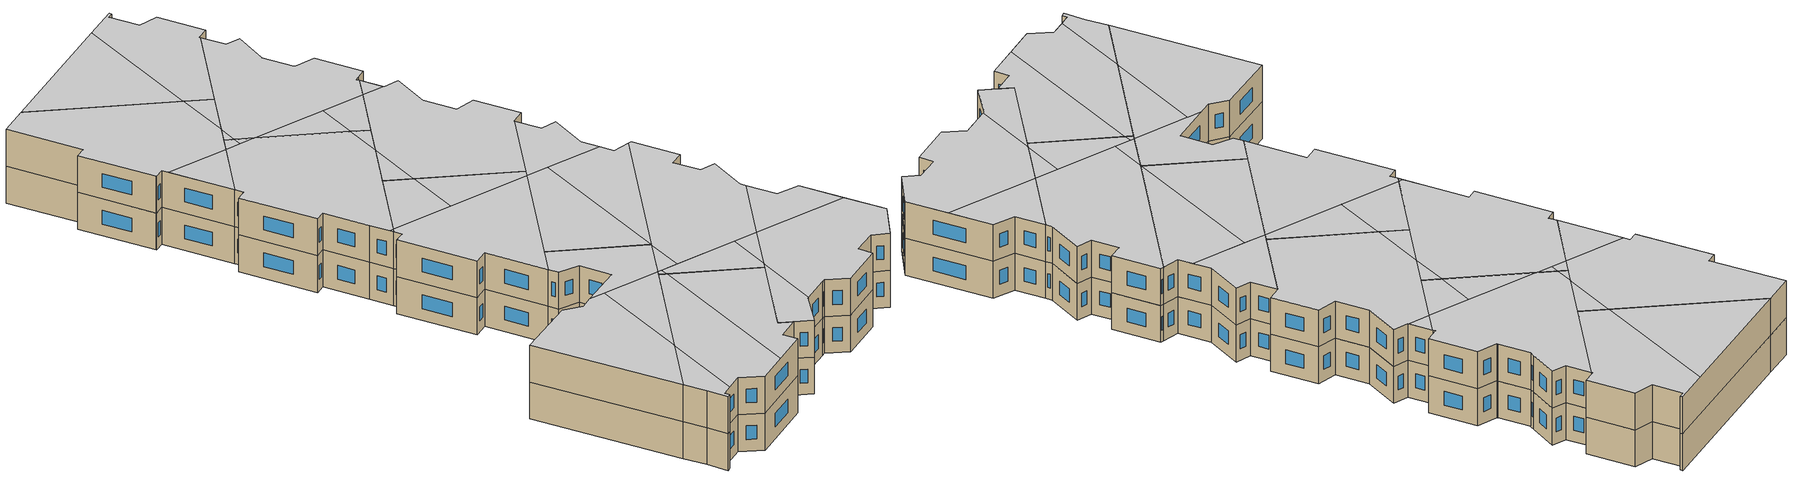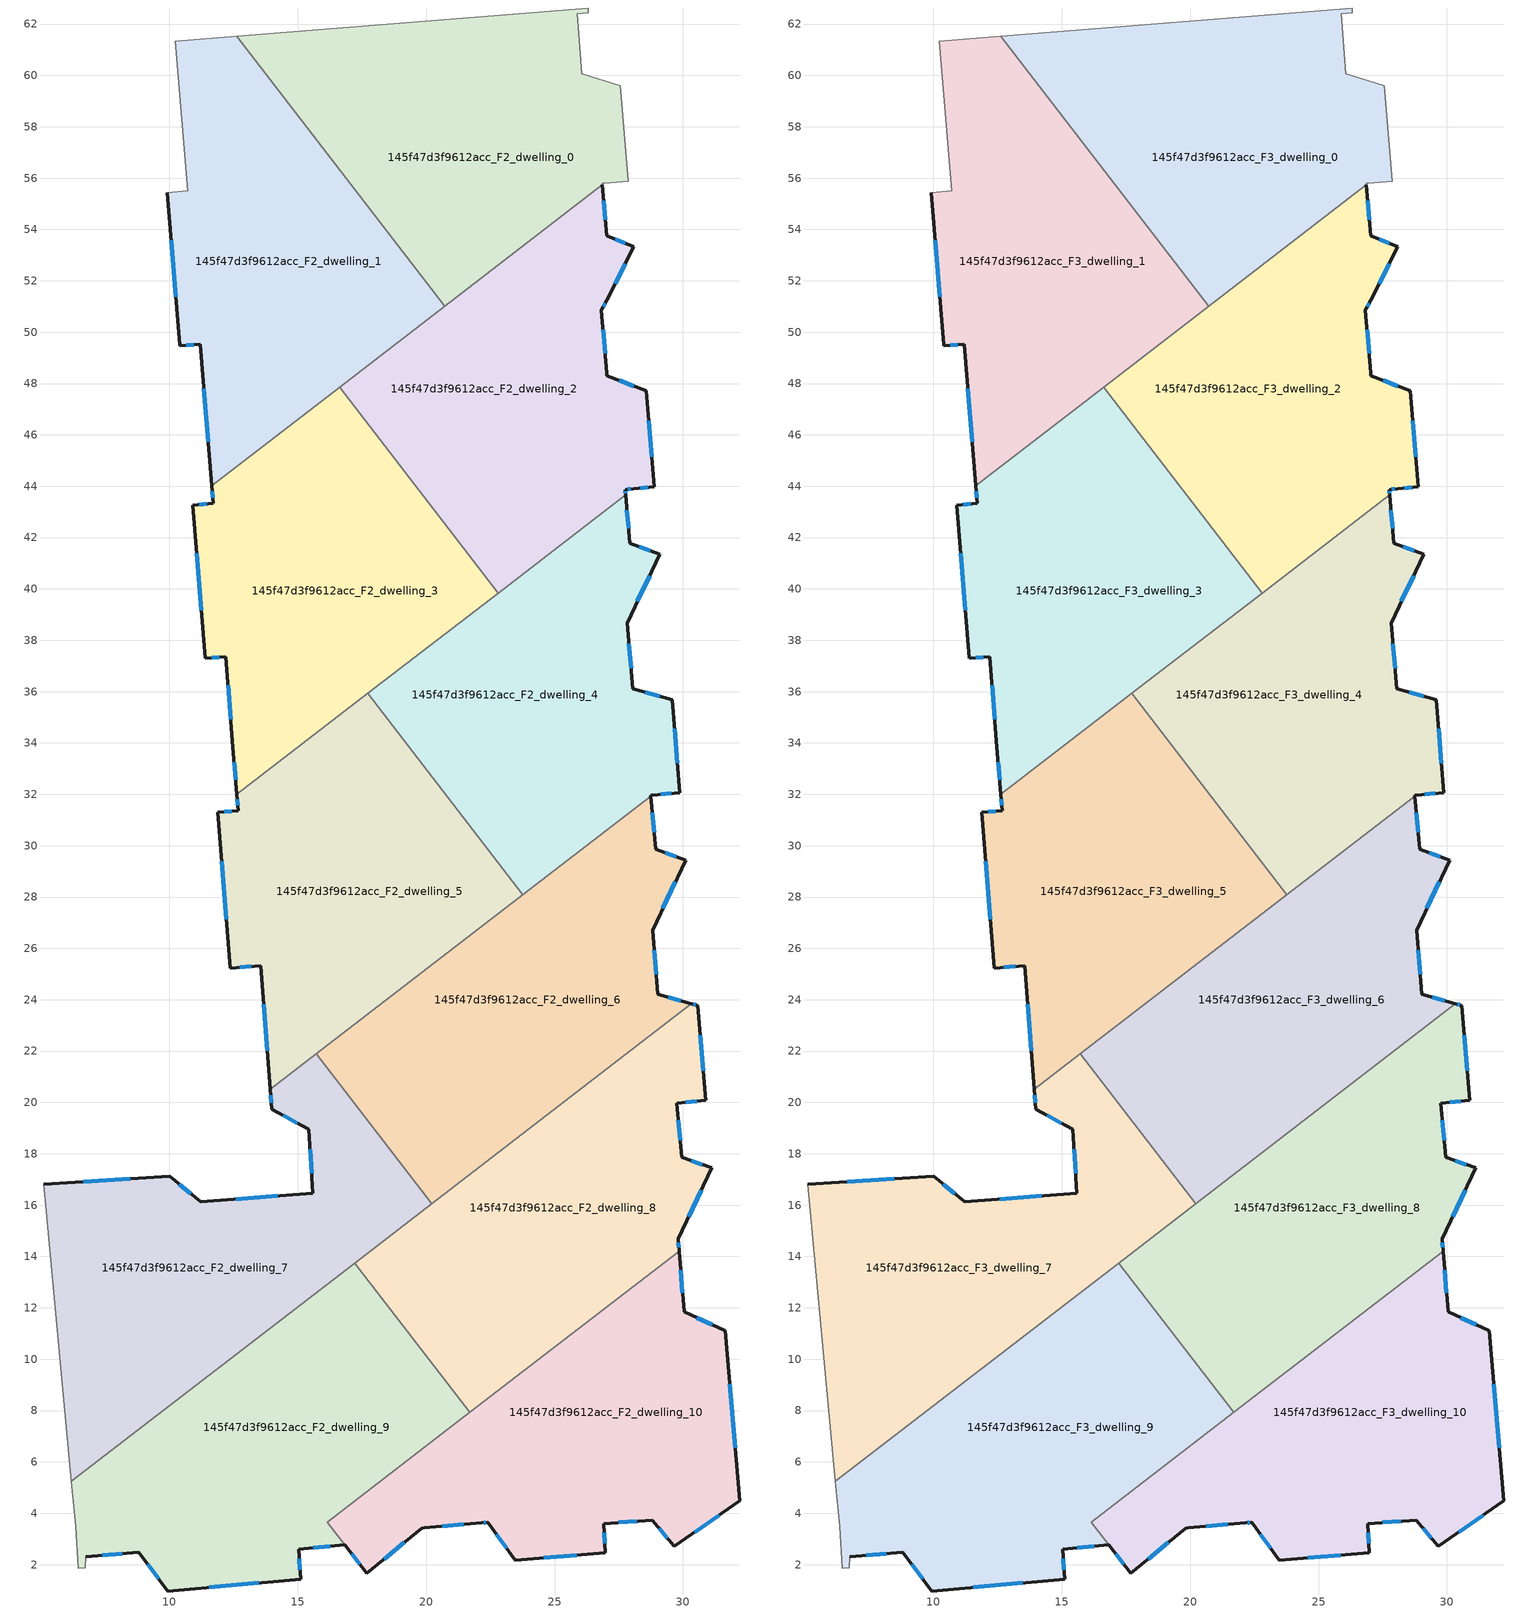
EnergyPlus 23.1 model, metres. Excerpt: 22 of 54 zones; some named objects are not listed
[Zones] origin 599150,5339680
145f47d3f9612acc_F2_dwelling_0
 floor to 145f47d3f9612acc_F1_dwelling_0 (EU_floor_Construction): 26.32,62.43 25.88,62.4 26.07,60.07 27.56,59.59 27.87,55.88 26.94,55.8 26.85,55.79 26.86,55.73 20.73,51.01 12.63,61.52 26.3,62.62 z6
 wall adiabatic (EU_wall_Construction): 26.86,55.73 26.85,55.79 26.94,55.8 27.87,55.88 27.56,59.59 26.07,60.07 25.88,62.4 26.32,62.43 26.3,62.62 12.63,61.52 z6:9
 wall to 145f47d3f9612acc_F2_dwelling_1 (EU_wall_Construction): 12.63,61.52 20.73,51.01 z6:9
 wall to 145f47d3f9612acc_F2_dwelling_2 (EU_wall_Construction): 20.73,51.01 26.86,55.73 z6:9
145f47d3f9612acc_F2_dwelling_1
 floor to 145f47d3f9612acc_F1_dwelling_1 (EU_floor_Construction): 12.63,61.52 20.73,51.01 11.64,44.01 11.19,49.53 10.4,49.47 10.4,49.51 9.91,55.44 10.71,55.5 10.23,61.32 z6
 wall outside (EU_wall_Construction): 9.91,55.44 10.4,49.51 10.4,49.47 11.19,49.53 11.64,44.01 z6:9
 wall adiabatic (EU_wall_Construction): 12.63,61.52 10.23,61.32 10.71,55.5 9.91,55.44 z6:9
 wall to 145f47d3f9612acc_F2_dwelling_3 (EU_wall_Construction): 11.64,44.01 16.63,47.85 z6:9
 wall to 145f47d3f9612acc_F2_dwelling_2 (EU_wall_Construction): 16.63,47.85 20.73,51.01 z6:9
 window (EU_Window_Construction): 11.33,47.8 11.5,45.74 / 10.65,49.49 10.94,49.51 / 10.06,53.58 10.25,51.37 z6.94:8.06
145f47d3f9612acc_F2_dwelling_10
 floor to 145f47d3f9612acc_F1_dwelling_10 (EU_floor_Construction): 29.85,14.21 30.04,11.85 31.65,11.11 32.2,4.48 29.66,2.71 28.8,3.74 26.91,3.6 26.96,2.47 23.48,2.16 22.39,3.64 22.17,3.62 19.92,3.43 19.82,3.42 17.69,1.65 16.15,3.65 z6
 wall outside (EU_wall_Construction): 16.82,2.77 17.69,1.65 19.82,3.42 19.92,3.43 22.17,3.62 22.39,3.64 23.48,2.16 26.96,2.47 26.91,3.6 28.8,3.74 29.66,2.71 32.2,4.48 31.65,11.11 30.04,11.85 29.85,14.21 z6:9
 wall to 145f47d3f9612acc_F2_dwelling_8 (EU_wall_Construction): 29.85,14.21 21.69,7.93 z6:9
 wall to 145f47d3f9612acc_F2_dwelling_9 (EU_wall_Construction): 16.15,3.65 16.82,2.77 / 21.69,7.93 16.15,3.66 z6:9
 window (EU_Window_Construction): 29.98,12.59 29.91,13.47 / 31.14,11.34 30.55,11.62 / 32.03,6.56 31.82,9.03 / 30.46,3.26 31.41,3.93 / 29.07,3.41 29.39,3.03 / 27.5,3.64 28.21,3.69 / 26.95,2.82 26.93,3.24 / 24.57,2.26 25.87,2.37 / 22.73,3.18 23.14,2.63 / 22.24,3.63 22.32,3.64 / 20.63,3.49 21.46,3.56 / 18.36,2.21 19.16,2.87 / 17.1,2.42 17.42,2 z6.94:8.06
145f47d3f9612acc_F2_dwelling_2
 floor to 145f47d3f9612acc_F1_dwelling_2 (EU_floor_Construction): 26.86,55.73 27.03,53.76 28.09,53.32 27.02,51.24 26.84,50.89 26.83,50.86 27.03,48.43 27.04,48.31 28.56,47.71 28.88,43.98 28.08,43.9 27.74,43.87 27.76,43.66 22.8,39.84 16.63,47.85 z6
 wall outside (EU_wall_Construction): 27.76,43.66 27.74,43.87 28.08,43.9 28.88,43.98 28.56,47.71 27.04,48.31 27.03,48.43 26.83,50.86 26.84,50.89 27.02,51.24 28.09,53.32 27.03,53.76 26.86,55.73 z6:9
 wall to 145f47d3f9612acc_F2_dwelling_3 (EU_wall_Construction): 16.63,47.85 22.8,39.84 z6:9
 wall to 145f47d3f9612acc_F2_dwelling_4 (EU_wall_Construction): 22.8,39.84 27.76,43.66 z6:9
 window (EU_Window_Construction): 27.76,53.46 27.36,53.62 / 27.36,51.89 27.76,52.67 / 26.9,51 26.97,51.13 / 26.96,49.19 26.89,50.09 / 28.08,47.9 27.52,48.12 / 28.78,45.15 28.66,46.54 / 28.33,43.93 28.63,43.95 / 27.85,43.88 27.97,43.89 / 27.76,43.73 27.75,43.81 / 26.97,54.38 26.91,55.11 z6.94:8.06
145f47d3f9612acc_F2_dwelling_3
 floor to 145f47d3f9612acc_F1_dwelling_3 (EU_floor_Construction): 16.63,47.85 22.8,39.84 12.63,32 12.47,33.83 12.19,37.36 11.4,37.3 10.91,43.27 11.7,43.33 11.64,44.01 z6
 wall outside (EU_wall_Construction): 11.64,44.01 11.7,43.33 10.91,43.27 11.4,37.3 12.19,37.36 12.47,33.83 12.63,32 z6:9
 wall to 145f47d3f9612acc_F2_dwelling_5 (EU_wall_Construction): 12.63,32 17.73,35.93 z6:9
 wall to 145f47d3f9612acc_F2_dwelling_4 (EU_wall_Construction): 17.73,35.93 22.8,39.84 z6:9
 window (EU_Window_Construction): 11.45,43.31 11.16,43.29 / 11.66,43.8 11.68,43.54 / 12.52,33.25 12.58,32.57 / 12.28,36.25 12.39,34.93 / 11.65,37.32 11.94,37.34 / 11.06,41.4 11.24,39.17 z6.94:8.06
145f47d3f9612acc_F2_dwelling_4
 floor to 145f47d3f9612acc_F1_dwelling_4 (EU_floor_Construction): 27.76,43.66 27.94,41.77 29.1,41.35 27.83,38.67 28.04,36.11 29.58,35.68 29.88,32.07 28.8,31.97 28.75,31.96 28.75,31.93 23.77,28.1 17.73,35.93 z6
 wall outside (EU_wall_Construction): 28.75,31.93 28.75,31.96 28.8,31.97 29.88,32.07 29.58,35.68 28.04,36.11 27.83,38.67 29.1,41.35 27.94,41.77 27.76,43.66 z6:9
 wall to 145f47d3f9612acc_F2_dwelling_5 (EU_wall_Construction): 17.73,35.93 23.77,28.1 z6:9
 wall to 145f47d3f9612acc_F2_dwelling_6 (EU_wall_Construction): 23.77,28.1 28.75,31.93 z6:9
 window (EU_Window_Construction): 28.73,41.48 28.3,41.64 / 28.23,39.51 28.7,40.51 / 27.98,36.91 27.9,37.87 / 29.1,35.81 28.52,35.97 / 29.78,33.2 29.67,34.55 / 29.14,32 29.54,32.04 / 27.88,42.36 27.82,43.07 z6.94:8.06
145f47d3f9612acc_F2_dwelling_5
 floor to 145f47d3f9612acc_F1_dwelling_5 (EU_floor_Construction): 17.73,35.93 23.77,28.1 13.93,20.51 13.56,25.33 12.38,25.24 11.88,31.3 12.68,31.37 12.63,32 z6
 wall outside (EU_wall_Construction): 12.63,32 12.68,31.37 11.88,31.3 12.38,25.24 13.56,25.33 13.93,20.51 z6:9
 wall to 145f47d3f9612acc_F2_dwelling_7 (EU_wall_Construction): 13.93,20.51 15.71,21.89 z6:9
 wall to 145f47d3f9612acc_F2_dwelling_6 (EU_wall_Construction): 15.71,21.89 23.77,28.1 z6:9
 window (EU_Window_Construction): 12.64,31.8 12.66,31.57 / 13.68,23.82 13.82,22.02 / 12.75,25.26 13.19,25.3 / 12.03,29.4 12.22,27.14 / 12.43,31.35 12.13,31.33 z6.94:8.06
145f47d3f9612acc_F2_dwelling_6
 floor to 145f47d3f9612acc_F1_dwelling_6 (EU_floor_Construction): 28.75,31.93 28.94,29.87 30.1,29.44 28.82,26.71 29.02,24.21 30.33,23.84 20.21,16.05 15.71,21.89 z6
 wall outside (EU_wall_Construction): 30.33,23.84 29.02,24.21 28.82,26.71 30.1,29.44 28.94,29.87 28.75,31.93 z6:9
 wall to 145f47d3f9612acc_F2_dwelling_7 (EU_wall_Construction): 15.71,21.89 20.21,16.05 z6:9
 wall to 145f47d3f9612acc_F2_dwelling_8 (EU_wall_Construction): 20.21,16.05 30.33,23.84 z6:9
 window (EU_Window_Construction): 29.74,29.57 29.3,29.73 / 29.22,27.57 29.7,28.59 / 28.96,24.99 28.88,25.93 / 29.92,23.96 29.43,24.09 / 28.88,30.51 28.81,31.28 z6.94:8.06
145f47d3f9612acc_F2_dwelling_7
 floor to 145f47d3f9612acc_F1_dwelling_7 (EU_floor_Construction): 15.71,21.89 20.21,16.05 6.18,5.24 5.11,16.81 10.02,17.12 11.21,16.13 15.59,16.46 15.42,18.95 13.99,19.74 13.93,20.51 z6
 wall outside (EU_wall_Construction): 13.93,20.51 13.99,19.74 15.42,18.95 15.59,16.46 11.21,16.13 10.02,17.12 5.11,16.81 z6:9
 wall adiabatic (EU_wall_Construction): 5.11,16.81 6.18,5.24 z6:9
 wall to 145f47d3f9612acc_F2_dwelling_9 (EU_wall_Construction): 6.18,5.24 17.21,13.74 z6:9
 wall to 145f47d3f9612acc_F2_dwelling_8 (EU_wall_Construction): 17.21,13.74 20.21,16.05 z6:9
 window (EU_Window_Construction): 15.48,18.17 15.54,17.24 / 14.44,19.49 14.97,19.2 / 13.95,20.27 13.97,19.98 / 8.48,17.03 6.65,16.91 / 10.84,16.44 10.39,16.81 / 14.22,16.36 12.58,16.23 z6.94:8.06
145f47d3f9612acc_F2_dwelling_8
 floor to 145f47d3f9612acc_F1_dwelling_8 (EU_floor_Construction): 30.58,23.77 30.89,20.08 29.76,19.97 29.95,17.87 31.11,17.45 29.81,14.69 29.85,14.21 21.69,7.93 17.21,13.74 30.33,23.84 z6
 wall outside (EU_wall_Construction): 29.85,14.21 29.81,14.69 31.11,17.45 29.95,17.87 29.76,19.97 30.89,20.08 30.58,23.77 30.33,23.84 z6:9
 wall to 145f47d3f9612acc_F2_dwelling_9 (EU_wall_Construction): 17.21,13.74 21.69,7.93 z6:9
 window (EU_Window_Construction): 30.5,23.8 30.41,23.82 / 30.79,21.23 30.68,22.61 / 30.11,20 30.54,20.04 / 29.89,18.53 29.82,19.31 / 30.75,17.58 30.31,17.74 / 30.22,15.56 30.7,16.58 / 29.84,14.36 29.82,14.54 z6.94:8.06
145f47d3f9612acc_F2_dwelling_9
 floor to 145f47d3f9612acc_F1_dwelling_9 (EU_floor_Construction): 17.21,13.74 21.69,7.93 16.15,3.65 16.82,2.77 15.04,2.59 15.1,1.43 9.93,0.97 8.81,2.49 6.73,2.31 6.73,1.88 6.44,1.85 6.34,3.5 6.18,5.24 z6
 wall outside (EU_wall_Construction): 6.73,2.31 8.81,2.49 9.93,0.97 15.1,1.43 15.04,2.59 16.82,2.77 z6:9
 wall adiabatic (EU_wall_Construction): 6.18,5.24 6.34,3.5 6.44,1.85 6.73,1.88 6.73,2.31 z6:9
 window (EU_Window_Construction): 9.16,2.01 9.58,1.45 / 7.39,2.37 8.16,2.43 / 15.6,2.65 16.26,2.72 / 15.08,1.79 15.06,2.23 / 11.55,1.11 13.48,1.28 z6.94:8.06
145f47d3f9612acc_F3_dwelling_0
 floor to 145f47d3f9612acc_F2_dwelling_0 (EU_floor_Construction): 26.32,62.43 25.88,62.4 26.07,60.07 27.56,59.59 27.87,55.88 26.94,55.8 26.85,55.79 26.86,55.73 20.73,51.01 12.63,61.52 26.3,62.62 z9
 wall adiabatic (EU_wall_Construction): 26.86,55.73 26.85,55.79 26.94,55.8 27.87,55.88 27.56,59.59 26.07,60.07 25.88,62.4 26.32,62.43 26.3,62.62 12.63,61.52 z9:12
 wall to 145f47d3f9612acc_F3_dwelling_1 (EU_wall_Construction): 12.63,61.52 20.73,51.01 z9:12
 wall to 145f47d3f9612acc_F3_dwelling_2 (EU_wall_Construction): 20.73,51.01 26.86,55.73 z9:12
 ceiling to 145f47d3f9612acc_F4_dwelling_9 (EU_floor_Construction): 26.86,55.73 26.85,55.79 26.94,55.8 27.87,55.88 27.56,59.59 26.07,60.07 25.88,62.4 26.32,62.43 26.3,62.62 23.6,62.41 19.42,52.7 20.73,51.01 z12
 ceiling to 145f47d3f9612acc_F4_dwelling_8 (EU_floor_Construction): 19.42,52.7 23.6,62.41 12.63,61.52 z12
145f47d3f9612acc_F3_dwelling_1
 floor to 145f47d3f9612acc_F2_dwelling_1 (EU_floor_Construction): 12.63,61.52 20.73,51.01 11.64,44.01 11.19,49.53 10.4,49.47 10.4,49.51 9.91,55.44 10.71,55.5 10.23,61.32 z9
 wall outside (EU_wall_Construction): 9.91,55.44 10.4,49.51 10.4,49.47 11.19,49.53 11.64,44.01 z9:12
 wall adiabatic (EU_wall_Construction): 12.63,61.52 10.23,61.32 10.71,55.5 9.91,55.44 z9:12
 wall to 145f47d3f9612acc_F3_dwelling_3 (EU_wall_Construction): 11.64,44.01 16.63,47.85 z9:12
 wall to 145f47d3f9612acc_F3_dwelling_2 (EU_wall_Construction): 16.63,47.85 20.73,51.01 z9:12
 window (EU_Window_Construction): 11.33,47.8 11.5,45.74 / 10.65,49.49 10.94,49.51 / 10.06,53.58 10.25,51.37 z9.94:11.06
 ceiling to 145f47d3f9612acc_F4_dwelling_6 (EU_floor_Construction): 15.67,47.12 11.23,49.03 11.64,44.01 z12
 ceiling to 145f47d3f9612acc_F4_dwelling_8 (EU_floor_Construction): 17.69,48.67 19.42,52.7 12.63,61.52 10.23,61.32 10.71,55.5 9.91,55.44 10.4,49.47 11.19,49.53 11.23,49.03 15.67,47.12 z12
 ceiling to 145f47d3f9612acc_F4_dwelling_9 (EU_floor_Construction): 20.73,51.01 19.42,52.7 17.69,48.67 z12
145f47d3f9612acc_F3_dwelling_10
 floor to 145f47d3f9612acc_F2_dwelling_10 (EU_floor_Construction): 29.85,14.21 30.04,11.85 31.65,11.11 32.2,4.48 29.66,2.71 28.8,3.74 26.91,3.6 26.96,2.47 23.48,2.16 22.39,3.64 22.17,3.62 19.92,3.43 19.82,3.42 17.69,1.65 16.15,3.65 z9
 wall outside (EU_wall_Construction): 16.82,2.77 17.69,1.65 19.82,3.42 19.92,3.43 22.17,3.62 22.39,3.64 23.48,2.16 26.96,2.47 26.91,3.6 28.8,3.74 29.66,2.71 32.2,4.48 31.65,11.11 30.04,11.85 29.85,14.21 z9:12
 wall to 145f47d3f9612acc_F3_dwelling_8 (EU_wall_Construction): 29.85,14.21 21.69,7.93 z9:12
 wall to 145f47d3f9612acc_F3_dwelling_9 (EU_wall_Construction): 16.15,3.65 16.82,2.77 / 21.69,7.93 16.15,3.66 z9:12
 window (EU_Window_Construction): 29.98,12.59 29.91,13.47 / 31.14,11.34 30.55,11.62 / 32.03,6.56 31.82,9.03 / 30.46,3.26 31.41,3.93 / 29.07,3.41 29.39,3.03 / 27.5,3.64 28.21,3.69 / 26.95,2.82 26.93,3.24 / 24.57,2.26 25.87,2.37 / 22.73,3.18 23.14,2.63 / 22.24,3.63 22.32,3.64 / 20.63,3.49 21.46,3.56 / 18.36,2.21 19.16,2.87 / 17.1,2.42 17.42,2 z9.94:11.06
 ceiling to 145f47d3f9612acc_F4_dwelling_3 (EU_floor_Construction): 32.2,4.48 31.93,7.72 25.19,10.62 22.06,8.21 20.01,3.44 22.17,3.62 22.39,3.64 23.48,2.16 26.96,2.47 26.91,3.6 28.8,3.74 29.66,2.71 z12
 ceiling to 145f47d3f9612acc_F4_dwelling_5 (EU_floor_Construction): 31.93,7.72 31.65,11.11 30.04,11.85 29.85,14.21 25.19,10.62 z12
 ceiling to 145f47d3f9612acc_F4_dwelling_2 (EU_floor_Construction): 20.01,3.44 22.06,8.21 16.15,3.66 17.69,1.65 19.82,3.42 19.92,3.43 z12
145f47d3f9612acc_F3_dwelling_2
 floor to 145f47d3f9612acc_F2_dwelling_2 (EU_floor_Construction): 26.86,55.73 27.03,53.76 28.09,53.32 27.02,51.24 26.84,50.89 26.83,50.86 27.03,48.43 27.04,48.31 28.56,47.71 28.88,43.98 28.08,43.9 27.74,43.87 27.76,43.66 22.8,39.84 16.63,47.85 z9
 wall outside (EU_wall_Construction): 27.76,43.66 27.74,43.87 28.08,43.9 28.88,43.98 28.56,47.71 27.04,48.31 27.03,48.43 26.83,50.86 26.84,50.89 27.02,51.24 28.09,53.32 27.03,53.76 26.86,55.73 z9:12
 wall to 145f47d3f9612acc_F3_dwelling_3 (EU_wall_Construction): 16.63,47.85 22.8,39.84 z9:12
 wall to 145f47d3f9612acc_F3_dwelling_4 (EU_wall_Construction): 22.8,39.84 27.76,43.66 z9:12
 window (EU_Window_Construction): 27.76,53.46 27.36,53.62 / 27.36,51.89 27.76,52.67 / 26.9,51 26.97,51.13 / 26.96,49.19 26.89,50.09 / 28.08,47.9 27.52,48.12 / 28.78,45.15 28.66,46.54 / 28.33,43.93 28.63,43.95 / 27.85,43.88 27.97,43.89 / 27.76,43.73 27.75,43.81 / 26.97,54.38 26.91,55.11 z9.94:11.06
 ceiling to 145f47d3f9612acc_F4_dwelling_9 (EU_floor_Construction): 28.88,43.98 28.56,47.71 27.04,48.31 27.03,48.43 26.83,50.86 26.84,50.89 27.02,51.24 28.09,53.32 27.03,53.76 26.86,55.73 17.69,48.67 17.08,47.26 17.95,46.14 26.31,42.54 27.76,43.66 27.74,43.87 z12
 ceiling to 145f47d3f9612acc_F4_dwelling_6 (EU_floor_Construction): 21.95,40.94 23.22,43.87 17.95,46.14 z12
 ceiling to 145f47d3f9612acc_F4_dwelling_7 (EU_floor_Construction): 26.31,42.54 23.22,43.87 21.95,40.94 22.8,39.84 z12
 ceiling to 145f47d3f9612acc_F4_dwelling_8 (EU_floor_Construction): 17.08,47.26 17.69,48.67 16.63,47.85 z12
145f47d3f9612acc_F3_dwelling_3
 floor to 145f47d3f9612acc_F2_dwelling_3 (EU_floor_Construction): 16.63,47.85 22.8,39.84 12.63,32 12.47,33.83 12.19,37.36 11.4,37.3 10.91,43.27 11.7,43.33 11.64,44.01 z9
 wall outside (EU_wall_Construction): 11.64,44.01 11.7,43.33 10.91,43.27 11.4,37.3 12.19,37.36 12.47,33.83 12.63,32 z9:12
 wall to 145f47d3f9612acc_F3_dwelling_5 (EU_wall_Construction): 12.63,32 17.73,35.93 z9:12
 wall to 145f47d3f9612acc_F3_dwelling_4 (EU_wall_Construction): 17.73,35.93 22.8,39.84 z9:12
 window (EU_Window_Construction): 11.45,43.31 11.16,43.29 / 11.66,43.8 11.68,43.54 / 12.52,33.25 12.58,32.57 / 12.28,36.25 12.39,34.93 / 11.65,37.32 11.94,37.34 / 11.06,41.4 11.24,39.17 z9.94:11.06
 ceiling to 145f47d3f9612acc_F4_dwelling_7 (EU_floor_Construction): 22.8,39.84 21.95,40.94 20.82,38.31 z12
 ceiling to 145f47d3f9612acc_F4_dwelling_6 (EU_floor_Construction): 20.82,38.31 21.95,40.94 17.95,46.14 15.67,47.12 11.64,44.01 11.7,43.33 10.91,43.27 11.4,37.3 12.19,37.36 12.47,33.83 12.6,32.33 12.89,32.2 z12
 ceiling to 145f47d3f9612acc_F4_dwelling_9 (EU_floor_Construction): 17.95,46.14 17.08,47.26 16.81,46.63 z12
 ceiling to 145f47d3f9612acc_F4_dwelling_4 (EU_floor_Construction): 12.89,32.2 12.6,32.33 12.63,32 z12
 ceiling to 145f47d3f9612acc_F4_dwelling_8 (EU_floor_Construction): 16.81,46.63 17.08,47.26 16.63,47.85 15.67,47.12 z12
145f47d3f9612acc_F3_dwelling_4
 floor to 145f47d3f9612acc_F2_dwelling_4 (EU_floor_Construction): 27.76,43.66 27.94,41.77 29.1,41.35 27.83,38.67 28.04,36.11 29.58,35.68 29.88,32.07 28.8,31.97 28.75,31.96 28.75,31.93 23.77,28.1 17.73,35.93 z9
 wall outside (EU_wall_Construction): 28.75,31.93 28.75,31.96 28.8,31.97 29.88,32.07 29.58,35.68 28.04,36.11 27.83,38.67 29.1,41.35 27.94,41.77 27.76,43.66 z9:12
 wall to 145f47d3f9612acc_F3_dwelling_5 (EU_wall_Construction): 17.73,35.93 23.77,28.1 z9:12
 wall to 145f47d3f9612acc_F3_dwelling_6 (EU_wall_Construction): 23.77,28.1 28.75,31.93 z9:12
 window (EU_Window_Construction): 28.73,41.48 28.3,41.64 / 28.23,39.51 28.7,40.51 / 27.98,36.91 27.9,37.87 / 29.1,35.81 28.52,35.97 / 29.78,33.2 29.67,34.55 / 29.14,32 29.54,32.04 / 27.88,42.36 27.82,43.07 z9.94:11.06
 ceiling to 145f47d3f9612acc_F4_dwelling_7 (EU_floor_Construction): 29.88,32.07 29.58,35.68 28.04,36.11 27.83,38.67 29.1,41.35 28.96,41.4 27.94,41.77 27.93,41.84 26.31,42.54 20.82,38.31 19.06,34.21 23.77,28.1 28.75,31.93 28.75,31.96 28.8,31.97 z12
 ceiling to 145f47d3f9612acc_F4_dwelling_9 (EU_floor_Construction): 27.93,41.84 27.76,43.66 26.31,42.54 z12
 ceiling to 145f47d3f9612acc_F4_dwelling_6 (EU_floor_Construction): 19.06,34.21 20.82,38.31 17.73,35.93 z12
145f47d3f9612acc_F3_dwelling_5
 floor to 145f47d3f9612acc_F2_dwelling_5 (EU_floor_Construction): 17.73,35.93 23.77,28.1 13.93,20.51 13.56,25.33 12.38,25.24 11.88,31.3 12.68,31.37 12.63,32 z9
 wall outside (EU_wall_Construction): 12.63,32 12.68,31.37 11.88,31.3 12.38,25.24 13.56,25.33 13.93,20.51 z9:12
 wall to 145f47d3f9612acc_F3_dwelling_7 (EU_wall_Construction): 13.93,20.51 15.71,21.89 z9:12
 wall to 145f47d3f9612acc_F3_dwelling_6 (EU_wall_Construction): 15.71,21.89 23.77,28.1 z9:12
 window (EU_Window_Construction): 12.64,31.8 12.66,31.57 / 13.68,23.82 13.82,22.02 / 12.75,25.26 13.19,25.3 / 12.03,29.4 12.22,27.14 / 12.43,31.35 12.13,31.33 z9.94:11.06
 ceiling to 145f47d3f9612acc_F4_dwelling_4 (EU_floor_Construction): 23.29,27.73 12.89,32.2 12.63,32 12.68,31.37 11.88,31.3 12.38,25.24 13.56,25.33 13.93,20.51 z12
 ceiling to 145f47d3f9612acc_F4_dwelling_6 (EU_floor_Construction): 17.37,30.28 19.06,34.21 17.73,35.93 12.89,32.2 z12
 ceiling to 145f47d3f9612acc_F4_dwelling_7 (EU_floor_Construction): 23.77,28.1 19.06,34.21 17.37,30.28 23.29,27.73 z12
145f47d3f9612acc_F3_dwelling_6
 floor to 145f47d3f9612acc_F2_dwelling_6 (EU_floor_Construction): 28.75,31.93 28.94,29.87 30.1,29.44 28.82,26.71 29.02,24.21 30.33,23.84 20.21,16.05 15.71,21.89 z9
 wall outside (EU_wall_Construction): 30.33,23.84 29.02,24.21 28.82,26.71 30.1,29.44 28.94,29.87 28.75,31.93 z9:12
 wall to 145f47d3f9612acc_F3_dwelling_7 (EU_wall_Construction): 15.71,21.89 20.21,16.05 z9:12
 wall to 145f47d3f9612acc_F3_dwelling_8 (EU_wall_Construction): 20.21,16.05 30.33,23.84 z9:12
 window (EU_Window_Construction): 29.74,29.57 29.3,29.73 / 29.22,27.57 29.7,28.59 / 28.96,24.99 28.88,25.93 / 29.92,23.96 29.43,24.09 / 28.88,30.51 28.81,31.28 z9.94:11.06
 ceiling to 145f47d3f9612acc_F4_dwelling_5 (EU_floor_Construction): 30.33,23.84 29.02,24.21 28.93,25.3 24.92,27.03 20.2,16.06 20.21,16.05 z12
 ceiling to 145f47d3f9612acc_F4_dwelling_4 (EU_floor_Construction): 20.2,16.06 24.92,27.03 23.29,27.73 15.71,21.89 z12
 ceiling to 145f47d3f9612acc_F4_dwelling_7 (EU_floor_Construction): 28.93,25.3 28.82,26.71 30.1,29.44 28.94,29.87 28.75,31.93 23.29,27.73 z12
145f47d3f9612acc_F3_dwelling_7
 floor to 145f47d3f9612acc_F2_dwelling_7 (EU_floor_Construction): 15.71,21.89 20.21,16.05 6.18,5.24 5.11,16.81 10.02,17.12 11.21,16.13 15.59,16.46 15.42,18.95 13.99,19.74 13.93,20.51 z9
 wall outside (EU_wall_Construction): 13.93,20.51 13.99,19.74 15.42,18.95 15.59,16.46 11.21,16.13 10.02,17.12 5.11,16.81 z9:12
 wall adiabatic (EU_wall_Construction): 5.11,16.81 6.18,5.24 z9:12
 wall to 145f47d3f9612acc_F3_dwelling_9 (EU_wall_Construction): 6.18,5.24 17.21,13.74 z9:12
 wall to 145f47d3f9612acc_F3_dwelling_8 (EU_wall_Construction): 17.21,13.74 20.21,16.05 z9:12
 window (EU_Window_Construction): 15.48,18.17 15.54,17.24 / 14.44,19.49 14.97,19.2 / 13.95,20.27 13.97,19.98 / 8.48,17.03 6.65,16.91 / 10.84,16.44 10.39,16.81 / 14.22,16.36 12.58,16.23 z9.94:11.06
 ceiling to 145f47d3f9612acc_F4_dwelling_0 (EU_floor_Construction): 10.13,8.28 13.33,15.72 12.21,16.2 11.21,16.13 10.02,17.12 5.11,16.81 6.18,5.24 z12
 ceiling to 145f47d3f9612acc_F4_dwelling_4 (EU_floor_Construction): 20.19,16.03 20.2,16.06 15.71,21.89 13.93,20.51 13.99,19.74 15.42,18.95 15.59,16.46 12.21,16.2 17.47,13.94 z12
 ceiling to 145f47d3f9612acc_F4_dwelling_1 (EU_floor_Construction): 17.47,13.94 13.33,15.72 10.13,8.28 z12
145f47d3f9612acc_F3_dwelling_8
 floor to 145f47d3f9612acc_F2_dwelling_8 (EU_floor_Construction): 30.58,23.77 30.89,20.08 29.76,19.97 29.95,17.87 31.11,17.45 29.81,14.69 29.85,14.21 21.69,7.93 17.21,13.74 30.33,23.84 z9
 wall outside (EU_wall_Construction): 29.85,14.21 29.81,14.69 31.11,17.45 29.95,17.87 29.76,19.97 30.89,20.08 30.58,23.77 30.33,23.84 z9:12
 wall to 145f47d3f9612acc_F3_dwelling_9 (EU_wall_Construction): 17.21,13.74 21.69,7.93 z9:12
 window (EU_Window_Construction): 30.5,23.8 30.41,23.82 / 30.79,21.23 30.68,22.61 / 30.11,20 30.54,20.04 / 29.89,18.53 29.82,19.31 / 30.75,17.58 30.31,17.74 / 30.22,15.56 30.7,16.58 / 29.84,14.36 29.82,14.54 z9.94:11.06
 ceiling to 145f47d3f9612acc_F4_dwelling_2 (EU_floor_Construction): 22.06,8.21 23.42,11.38 17.81,13.79 17.58,13.26 21.69,7.93 z12
 ceiling to 145f47d3f9612acc_F4_dwelling_1 (EU_floor_Construction): 17.58,13.26 17.81,13.79 17.47,13.94 17.21,13.74 z12
 ceiling to 145f47d3f9612acc_F4_dwelling_3 (EU_floor_Construction): 25.19,10.62 23.42,11.38 22.06,8.21 z12
 ceiling to 145f47d3f9612acc_F4_dwelling_5 (EU_floor_Construction): 29.85,14.21 29.81,14.69 31.11,17.45 29.95,17.87 29.76,19.97 30.89,20.08 30.58,23.77 30.33,23.84 20.19,16.03 19,13.28 25.19,10.62 z12
 ceiling to 145f47d3f9612acc_F4_dwelling_4 (EU_floor_Construction): 19,13.28 20.19,16.03 17.47,13.94 z12
145f47d3f9612acc_F3_dwelling_9
 floor to 145f47d3f9612acc_F2_dwelling_9 (EU_floor_Construction): 17.21,13.74 21.69,7.93 16.15,3.65 16.82,2.77 15.04,2.59 15.1,1.43 9.93,0.97 8.81,2.49 6.73,2.31 6.73,1.88 6.44,1.85 6.34,3.5 6.18,5.24 z9
 wall outside (EU_wall_Construction): 6.73,2.31 8.81,2.49 9.93,0.97 15.1,1.43 15.04,2.59 16.82,2.77 z9:12
 wall adiabatic (EU_wall_Construction): 6.18,5.24 6.34,3.5 6.44,1.85 6.73,1.88 6.73,2.31 z9:12
 window (EU_Window_Construction): 9.16,2.01 9.58,1.45 / 7.39,2.37 8.16,2.43 / 15.6,2.65 16.26,2.72 / 15.08,1.79 15.06,2.23 / 11.55,1.11 13.48,1.28 z9.94:11.06
 ceiling to 145f47d3f9612acc_F4_dwelling_1 (EU_floor_Construction): 12.38,1.19 17.58,13.26 17.21,13.74 10.13,8.28 7.59,2.38 8.81,2.49 9.93,0.97 z12
 ceiling to 145f47d3f9612acc_F4_dwelling_0 (EU_floor_Construction): 7.59,2.38 10.13,8.28 6.18,5.24 6.34,3.5 6.44,1.85 6.73,1.88 6.73,2.31 z12
 ceiling to 145f47d3f9612acc_F4_dwelling_2 (EU_floor_Construction): 16.82,2.77 16.15,3.65 21.69,7.93 17.58,13.26 12.38,1.19 15.1,1.43 15.04,2.59 z12
[Building]
EU S2 Campaign: North Axis=0; Terrain=City; Solar Distribution=FullExterior
[Site:Location]
Vienna: Latitude=48; Longitude=16.5; Time Zone=1; Elevation=183
[SizingPeriod:WeatherFileDays]
AnnualSizingPeriod: Begin Month=1; Begin Day of Month=1; End Month=12; End Day of Month=31; Day of Week for Start Day=Monday; Use Weather File Daylight Saving Period=No; Use Weather File Rain and Snow Indicators=No
[MATERIAL]
EU_InternalMass_Material: Roughness=MediumRough; Thickness=0.1; Conductivity=1; Density=1800; Specific Heat=900; Thermal Absorptance=0.9; Solar Absorptance=0.7; Visible Absorptance=0.7
[MATERIAL:NOMASS] Roughness=MediumRough; Thermal Absorptance=0.9; Solar Absorptance=0.7; Visible Absorptance=0.7
Name | Thermal Resistance
EU_wall_NoMass | 0.914258
EU_floor_NoMass | 1.09711
[WINDOWMATERIAL:SIMPLEGLAZINGSYSTEM]
EU_Window_SimpleGlazing: UFactor=2.09642; Solar Heat Gain Coefficient=0.65; Visible Transmittance=0.65
[CONSTRUCTION]
EU_wall_Construction: EU_wall_NoMass
EU_floor_Construction: EU_floor_NoMass
EU_Window_Construction: EU_Window_SimpleGlazing
EU_InternalMass_Construction: EU_InternalMass_Material
[ZONE] Type=1; Multiplier=1; Ceiling Height=autocalculate; Floor Area=autocalculate; Part of Total Floor Area=Yes
Name | Volume
145f47d3f9612acc_F2_dwelling_0; 145f47d3f9612acc_F3_dwelling_0 | 305.136
145f47d3f9612acc_F2_dwelling_1; 145f47d3f9612acc_F3_dwelling_1 | 305.161
145f47d3f9612acc_F2_dwelling_10; 145f47d3f9612acc_F3_dwelling_10 | 297.552
145f47d3f9612acc_F2_dwelling_2; 145f47d3f9612acc_F3_dwelling_2 | 304.622
145f47d3f9612acc_F2_dwelling_3; 145f47d3f9612acc_F3_dwelling_3 | 304.585
145f47d3f9612acc_F2_dwelling_4; 145f47d3f9612acc_F3_dwelling_4 | 295.463
145f47d3f9612acc_F2_dwelling_5; 145f47d3f9612acc_F3_dwelling_5 | 295.446
145f47d3f9612acc_F2_dwelling_6; 145f47d3f9612acc_F3_dwelling_6 | 313.637
145f47d3f9612acc_F2_dwelling_7; 145f47d3f9612acc_F3_dwelling_7 | 313.692
145f47d3f9612acc_F2_dwelling_8; 145f47d3f9612acc_F3_dwelling_8 | 304.717
145f47d3f9612acc_F2_dwelling_9; 145f47d3f9612acc_F3_dwelling_9 | 311.864
[INTERNALMASS] Construction=EU_InternalMass_Construction
Name | Zone or ZoneList | Surface Area
145f47d3f9612acc_F2_dwelling_0_EU_InternalMass | 145f47d3f9612acc_F2_dwelling_0 | 101.713
145f47d3f9612acc_F2_dwelling_1_EU_InternalMass | 145f47d3f9612acc_F2_dwelling_1 | 101.72
145f47d3f9612acc_F2_dwelling_2_EU_InternalMass | 145f47d3f9612acc_F2_dwelling_2 | 101.541
145f47d3f9612acc_F2_dwelling_3_EU_InternalMass | 145f47d3f9612acc_F2_dwelling_3 | 101.528
145f47d3f9612acc_F2_dwelling_4_EU_InternalMass | 145f47d3f9612acc_F2_dwelling_4 | 98.4874
145f47d3f9612acc_F2_dwelling_5_EU_InternalMass | 145f47d3f9612acc_F2_dwelling_5 | 98.4827
145f47d3f9612acc_F2_dwelling_6_EU_InternalMass | 145f47d3f9612acc_F2_dwelling_6 | 104.545
145f47d3f9612acc_F2_dwelling_7_EU_InternalMass | 145f47d3f9612acc_F2_dwelling_7 | 104.563
145f47d3f9612acc_F2_dwelling_8_EU_InternalMass | 145f47d3f9612acc_F2_dwelling_8 | 101.573
145f47d3f9612acc_F2_dwelling_9_EU_InternalMass | 145f47d3f9612acc_F2_dwelling_9 | 103.953
145f47d3f9612acc_F2_dwelling_10_EU_InternalMass | 145f47d3f9612acc_F2_dwelling_10 | 99.1838
145f47d3f9612acc_F3_dwelling_0_EU_InternalMass | 145f47d3f9612acc_F3_dwelling_0 | 101.713
145f47d3f9612acc_F3_dwelling_1_EU_InternalMass | 145f47d3f9612acc_F3_dwelling_1 | 101.72
145f47d3f9612acc_F3_dwelling_2_EU_InternalMass | 145f47d3f9612acc_F3_dwelling_2 | 101.541
145f47d3f9612acc_F3_dwelling_3_EU_InternalMass | 145f47d3f9612acc_F3_dwelling_3 | 101.528
145f47d3f9612acc_F3_dwelling_4_EU_InternalMass | 145f47d3f9612acc_F3_dwelling_4 | 98.4874
145f47d3f9612acc_F3_dwelling_5_EU_InternalMass | 145f47d3f9612acc_F3_dwelling_5 | 98.4827
145f47d3f9612acc_F3_dwelling_6_EU_InternalMass | 145f47d3f9612acc_F3_dwelling_6 | 104.545
145f47d3f9612acc_F3_dwelling_7_EU_InternalMass | 145f47d3f9612acc_F3_dwelling_7 | 104.563
145f47d3f9612acc_F3_dwelling_8_EU_InternalMass | 145f47d3f9612acc_F3_dwelling_8 | 101.573
145f47d3f9612acc_F3_dwelling_9_EU_InternalMass | 145f47d3f9612acc_F3_dwelling_9 | 103.953
145f47d3f9612acc_F3_dwelling_10_EU_InternalMass | 145f47d3f9612acc_F3_dwelling_10 | 99.1838
[OTHEREQUIPMENT] Fuel Type=Electricity; Design Level Calculation Method=Watts/Area; Power per Zone Floor Area=1; Fraction Latent=0; Fraction Radiant=0; Fraction Lost=0; Carbon Dioxide Generation Rate=0; EndUse Subcategory=EU_Step8_InternalGains
Name | Zone or ZoneList or Space or SpaceList | Schedule
EU_Step8_InternalGain_145f47d3f9612acc_F2_dwelling_0_f000 | 145f47d3f9612acc_F2_dwelling_0 | EU_Step8_GainSchedule_145f47d3f9612acc_F2_dwelling_0_f000
EU_Step8_InternalGain_145f47d3f9612acc_F2_dwelling_1_f000 | 145f47d3f9612acc_F2_dwelling_1 | EU_Step8_GainSchedule_145f47d3f9612acc_F2_dwelling_1_f000
EU_Step8_InternalGain_145f47d3f9612acc_F2_dwelling_2_f000 | 145f47d3f9612acc_F2_dwelling_2 | EU_Step8_GainSchedule_145f47d3f9612acc_F2_dwelling_2_f000
EU_Step8_InternalGain_145f47d3f9612acc_F2_dwelling_3_f000 | 145f47d3f9612acc_F2_dwelling_3 | EU_Step8_GainSchedule_145f47d3f9612acc_F2_dwelling_3_f000
EU_Step8_InternalGain_145f47d3f9612acc_F2_dwelling_4_f000 | 145f47d3f9612acc_F2_dwelling_4 | EU_Step8_GainSchedule_145f47d3f9612acc_F2_dwelling_4_f000
EU_Step8_InternalGain_145f47d3f9612acc_F2_dwelling_5_f000 | 145f47d3f9612acc_F2_dwelling_5 | EU_Step8_GainSchedule_145f47d3f9612acc_F2_dwelling_5_f000
EU_Step8_InternalGain_145f47d3f9612acc_F2_dwelling_6_f000 | 145f47d3f9612acc_F2_dwelling_6 | EU_Step8_GainSchedule_145f47d3f9612acc_F2_dwelling_6_f000
EU_Step8_InternalGain_145f47d3f9612acc_F2_dwelling_7_f000 | 145f47d3f9612acc_F2_dwelling_7 | EU_Step8_GainSchedule_145f47d3f9612acc_F2_dwelling_7_f000
EU_Step8_InternalGain_145f47d3f9612acc_F2_dwelling_8_f000 | 145f47d3f9612acc_F2_dwelling_8 | EU_Step8_GainSchedule_145f47d3f9612acc_F2_dwelling_8_f000
EU_Step8_InternalGain_145f47d3f9612acc_F2_dwelling_9_f000 | 145f47d3f9612acc_F2_dwelling_9 | EU_Step8_GainSchedule_145f47d3f9612acc_F2_dwelling_9_f000
EU_Step8_InternalGain_145f47d3f9612acc_F2_dwelling_10_f000 | 145f47d3f9612acc_F2_dwelling_10 | EU_Step8_GainSchedule_145f47d3f9612acc_F2_dwelling_10_f000
EU_Step8_InternalGain_145f47d3f9612acc_F3_dwelling_0_f000 | 145f47d3f9612acc_F3_dwelling_0 | EU_Step8_GainSchedule_145f47d3f9612acc_F3_dwelling_0_f000
EU_Step8_InternalGain_145f47d3f9612acc_F3_dwelling_1_f000 | 145f47d3f9612acc_F3_dwelling_1 | EU_Step8_GainSchedule_145f47d3f9612acc_F3_dwelling_1_f000
EU_Step8_InternalGain_145f47d3f9612acc_F3_dwelling_2_f000 | 145f47d3f9612acc_F3_dwelling_2 | EU_Step8_GainSchedule_145f47d3f9612acc_F3_dwelling_2_f000
EU_Step8_InternalGain_145f47d3f9612acc_F3_dwelling_3_f000 | 145f47d3f9612acc_F3_dwelling_3 | EU_Step8_GainSchedule_145f47d3f9612acc_F3_dwelling_3_f000
EU_Step8_InternalGain_145f47d3f9612acc_F3_dwelling_4_f000 | 145f47d3f9612acc_F3_dwelling_4 | EU_Step8_GainSchedule_145f47d3f9612acc_F3_dwelling_4_f000
EU_Step8_InternalGain_145f47d3f9612acc_F3_dwelling_5_f000 | 145f47d3f9612acc_F3_dwelling_5 | EU_Step8_GainSchedule_145f47d3f9612acc_F3_dwelling_5_f000
EU_Step8_InternalGain_145f47d3f9612acc_F3_dwelling_6_f000 | 145f47d3f9612acc_F3_dwelling_6 | EU_Step8_GainSchedule_145f47d3f9612acc_F3_dwelling_6_f000
EU_Step8_InternalGain_145f47d3f9612acc_F3_dwelling_7_f000 | 145f47d3f9612acc_F3_dwelling_7 | EU_Step8_GainSchedule_145f47d3f9612acc_F3_dwelling_7_f000
EU_Step8_InternalGain_145f47d3f9612acc_F3_dwelling_8_f000 | 145f47d3f9612acc_F3_dwelling_8 | EU_Step8_GainSchedule_145f47d3f9612acc_F3_dwelling_8_f000
EU_Step8_InternalGain_145f47d3f9612acc_F3_dwelling_9_f000 | 145f47d3f9612acc_F3_dwelling_9 | EU_Step8_GainSchedule_145f47d3f9612acc_F3_dwelling_9_f000
EU_Step8_InternalGain_145f47d3f9612acc_F3_dwelling_10_f000 | 145f47d3f9612acc_F3_dwelling_10 | EU_Step8_GainSchedule_145f47d3f9612acc_F3_dwelling_10_f000
[ZONEVENTILATION:DESIGNFLOWRATE] Schedule=EU_AlwaysOn; Design Flow Rate Calculation Method=AirChanges/Hour; Air Changes per Hour=0.546891; Ventilation Type=Natural; Fan Pressure Rise=0; Fan Total Efficiency=1; Constant Term Coefficient=1; Temperature Term Coefficient=0; Velocity Term Coefficient=0; Velocity Squared Term Coefficient=0; Minimum Indoor Temperature=-100; Maximum Indoor Temperature=100; Delta Temperature=-100; Minimum Outdoor Temperature=-100; Maximum Outdoor Temperature=100; Maximum Wind Speed=40
Name | Zone or ZoneList or Space or SpaceList
EU_ConstantAir_145f47d3f9612acc_F2_dwelling_0 | 145f47d3f9612acc_F2_dwelling_0
EU_ConstantAir_145f47d3f9612acc_F2_dwelling_1 | 145f47d3f9612acc_F2_dwelling_1
EU_ConstantAir_145f47d3f9612acc_F2_dwelling_2 | 145f47d3f9612acc_F2_dwelling_2
EU_ConstantAir_145f47d3f9612acc_F2_dwelling_3 | 145f47d3f9612acc_F2_dwelling_3
EU_ConstantAir_145f47d3f9612acc_F2_dwelling_4 | 145f47d3f9612acc_F2_dwelling_4
EU_ConstantAir_145f47d3f9612acc_F2_dwelling_5 | 145f47d3f9612acc_F2_dwelling_5
EU_ConstantAir_145f47d3f9612acc_F2_dwelling_6 | 145f47d3f9612acc_F2_dwelling_6
EU_ConstantAir_145f47d3f9612acc_F2_dwelling_7 | 145f47d3f9612acc_F2_dwelling_7
EU_ConstantAir_145f47d3f9612acc_F2_dwelling_8 | 145f47d3f9612acc_F2_dwelling_8
EU_ConstantAir_145f47d3f9612acc_F2_dwelling_9 | 145f47d3f9612acc_F2_dwelling_9
EU_ConstantAir_145f47d3f9612acc_F2_dwelling_10 | 145f47d3f9612acc_F2_dwelling_10
EU_ConstantAir_145f47d3f9612acc_F3_dwelling_0 | 145f47d3f9612acc_F3_dwelling_0
EU_ConstantAir_145f47d3f9612acc_F3_dwelling_1 | 145f47d3f9612acc_F3_dwelling_1
EU_ConstantAir_145f47d3f9612acc_F3_dwelling_2 | 145f47d3f9612acc_F3_dwelling_2
EU_ConstantAir_145f47d3f9612acc_F3_dwelling_3 | 145f47d3f9612acc_F3_dwelling_3
EU_ConstantAir_145f47d3f9612acc_F3_dwelling_4 | 145f47d3f9612acc_F3_dwelling_4
EU_ConstantAir_145f47d3f9612acc_F3_dwelling_5 | 145f47d3f9612acc_F3_dwelling_5
EU_ConstantAir_145f47d3f9612acc_F3_dwelling_6 | 145f47d3f9612acc_F3_dwelling_6
EU_ConstantAir_145f47d3f9612acc_F3_dwelling_7 | 145f47d3f9612acc_F3_dwelling_7
EU_ConstantAir_145f47d3f9612acc_F3_dwelling_8 | 145f47d3f9612acc_F3_dwelling_8
EU_ConstantAir_145f47d3f9612acc_F3_dwelling_9 | 145f47d3f9612acc_F3_dwelling_9
EU_ConstantAir_145f47d3f9612acc_F3_dwelling_10 | 145f47d3f9612acc_F3_dwelling_10
[HVACTEMPLATE:ZONE:IDEALLOADSAIRSYSTEM] System Availability Schedule=EU_AlwaysOn; Maximum Heating Supply Air Temperature=50; Minimum Cooling Supply Air Temperature=13; Maximum Heating Supply Air Humidity Ratio=0.0156; Minimum Cooling Supply Air Humidity Ratio=0.0077; Heating Limit=NoLimit; Cooling Limit=NoLimit; Heating Availability Schedule=EU_AlwaysOn; Cooling Availability Schedule=EU_CoolingOff; Dehumidification Control Type=ConstantSensibleHeatRatio; Cooling Sensible Heat Ratio=0.7; Dehumidification Setpoint=60; Humidification Control Type=None; Humidification Setpoint=30; Outdoor Air Method=None; Outdoor Air Flow Rate per Person=0.00944; Outdoor Air Flow Rate per Zone Floor Area=0; Outdoor Air Flow Rate per Zone=0; Demand Controlled Ventilation Type=None; Outdoor Air Economizer Type=NoEconomizer; Heat Recovery Type=None; Sensible Heat Recovery Effectiveness=0.7; Latent Heat Recovery Effectiveness=0.65
Name | Template Thermostat
145f47d3f9612acc_F2_dwelling_0 | EU_HeatOnly_145f47d3f9612acc_F2_dwelling_0
145f47d3f9612acc_F2_dwelling_1 | EU_HeatOnly_145f47d3f9612acc_F2_dwelling_1
145f47d3f9612acc_F2_dwelling_2 | EU_HeatOnly_145f47d3f9612acc_F2_dwelling_2
145f47d3f9612acc_F2_dwelling_3 | EU_HeatOnly_145f47d3f9612acc_F2_dwelling_3
145f47d3f9612acc_F2_dwelling_4 | EU_HeatOnly_145f47d3f9612acc_F2_dwelling_4
145f47d3f9612acc_F2_dwelling_5 | EU_HeatOnly_145f47d3f9612acc_F2_dwelling_5
145f47d3f9612acc_F2_dwelling_6 | EU_HeatOnly_145f47d3f9612acc_F2_dwelling_6
145f47d3f9612acc_F2_dwelling_7 | EU_HeatOnly_145f47d3f9612acc_F2_dwelling_7
145f47d3f9612acc_F2_dwelling_8 | EU_HeatOnly_145f47d3f9612acc_F2_dwelling_8
145f47d3f9612acc_F2_dwelling_9 | EU_HeatOnly_145f47d3f9612acc_F2_dwelling_9
145f47d3f9612acc_F2_dwelling_10 | EU_HeatOnly_145f47d3f9612acc_F2_dwelling_10
145f47d3f9612acc_F3_dwelling_0 | EU_HeatOnly_145f47d3f9612acc_F3_dwelling_0
145f47d3f9612acc_F3_dwelling_1 | EU_HeatOnly_145f47d3f9612acc_F3_dwelling_1
145f47d3f9612acc_F3_dwelling_2 | EU_HeatOnly_145f47d3f9612acc_F3_dwelling_2
145f47d3f9612acc_F3_dwelling_3 | EU_HeatOnly_145f47d3f9612acc_F3_dwelling_3
145f47d3f9612acc_F3_dwelling_4 | EU_HeatOnly_145f47d3f9612acc_F3_dwelling_4
145f47d3f9612acc_F3_dwelling_5 | EU_HeatOnly_145f47d3f9612acc_F3_dwelling_5
145f47d3f9612acc_F3_dwelling_6 | EU_HeatOnly_145f47d3f9612acc_F3_dwelling_6
145f47d3f9612acc_F3_dwelling_7 | EU_HeatOnly_145f47d3f9612acc_F3_dwelling_7
145f47d3f9612acc_F3_dwelling_8 | EU_HeatOnly_145f47d3f9612acc_F3_dwelling_8
145f47d3f9612acc_F3_dwelling_9 | EU_HeatOnly_145f47d3f9612acc_F3_dwelling_9
145f47d3f9612acc_F3_dwelling_10 | EU_HeatOnly_145f47d3f9612acc_F3_dwelling_10
[SIZING:ZONE] Zone Cooling Design Supply Air Temperature Input Method=SupplyAirTemperature; Zone Cooling Design Supply Air Temperature=13; Zone Heating Design Supply Air Temperature Input Method=SupplyAirTemperature; Zone Heating Design Supply Air Temperature=50; Zone Cooling Design Supply Air Humidity Ratio=0.008; Zone Heating Design Supply Air Humidity Ratio=0.008; Cooling Design Air Flow Method=DesignDay; Cooling Design Air Flow Rate=0; Cooling Minimum Air Flow per Zone Floor Area=0.000762; Cooling Minimum Air Flow=0; Cooling Minimum Air Flow Fraction=0.2; Heating Design Air Flow Method=DesignDay; Heating Design Air Flow Rate=0; Heating Maximum Air Flow per Zone Floor Area=0.002032; Heating Maximum Air Flow=0.141576; Heating Maximum Air Flow Fraction=0.3; Account for Dedicated Outdoor Air System=No; Dedicated Outdoor Air System Control Strategy=NeutralSupplyAir; Dedicated Outdoor Air Low Setpoint Temperature for Design=autosize; Dedicated Outdoor Air High Setpoint Temperature for Design=autosize; Zone Load Sizing Method=Sensible Load Only No Latent Load; Zone Latent Cooling Design Supply Air Humidity Ratio Input Method=HumidityRatioDifference; Zone Cooling Design Supply Air Humidity Ratio Difference=0.005; Zone Latent Heating Design Supply Air Humidity Ratio Input Method=HumidityRatioDifference; Zone Humidification Design Supply Air Humidity Ratio Difference=0.005
145f47d3f9612acc_F2_dwelling_0; 145f47d3f9612acc_F2_dwelling_1; 145f47d3f9612acc_F2_dwelling_2; 145f47d3f9612acc_F2_dwelling_3; 145f47d3f9612acc_F2_dwelling_4; 145f47d3f9612acc_F2_dwelling_5; 145f47d3f9612acc_F2_dwelling_6; 145f47d3f9612acc_F2_dwelling_7; 145f47d3f9612acc_F2_dwelling_8; 145f47d3f9612acc_F2_dwelling_9; 145f47d3f9612acc_F2_dwelling_10; 145f47d3f9612acc_F3_dwelling_0; 145f47d3f9612acc_F3_dwelling_1; 145f47d3f9612acc_F3_dwelling_2; 145f47d3f9612acc_F3_dwelling_3; 145f47d3f9612acc_F3_dwelling_4; 145f47d3f9612acc_F3_dwelling_5; 145f47d3f9612acc_F3_dwelling_6; 145f47d3f9612acc_F3_dwelling_7; 145f47d3f9612acc_F3_dwelling_8; 145f47d3f9612acc_F3_dwelling_9; 145f47d3f9612acc_F3_dwelling_10
[SCHEDULE:CONSTANT]
Name | Hourly Value
EU_AlwaysOn | 1
EU_CoolingOff | 0
[SCHEDULE:FILE] Column Number=1; Rows to Skip at Top=0; Number of Hours of Data=8760; Column Separator=Comma; Interpolate to Timestep=No; Minutes per Item=60; Adjust Schedule for Daylight Savings=Yes
Name | File
EU_Step8_GainSchedule_145f47d3f9612acc_F2_dwelling_0_f000 | ../../schedules/145f47d3f9612acc/145f47d3f9612acc_F2_dwelling_0_f000_gain.csv
EU_Step8_GainSchedule_145f47d3f9612acc_F2_dwelling_1_f000 | ../../schedules/145f47d3f9612acc/145f47d3f9612acc_F2_dwelling_1_f000_gain.csv
EU_Step8_GainSchedule_145f47d3f9612acc_F2_dwelling_2_f000 | ../../schedules/145f47d3f9612acc/145f47d3f9612acc_F2_dwelling_2_f000_gain.csv
EU_Step8_GainSchedule_145f47d3f9612acc_F2_dwelling_3_f000 | ../../schedules/145f47d3f9612acc/145f47d3f9612acc_F2_dwelling_3_f000_gain.csv
EU_Step8_GainSchedule_145f47d3f9612acc_F2_dwelling_4_f000 | ../../schedules/145f47d3f9612acc/145f47d3f9612acc_F2_dwelling_4_f000_gain.csv
EU_Step8_GainSchedule_145f47d3f9612acc_F2_dwelling_5_f000 | ../../schedules/145f47d3f9612acc/145f47d3f9612acc_F2_dwelling_5_f000_gain.csv
EU_Step8_GainSchedule_145f47d3f9612acc_F2_dwelling_6_f000 | ../../schedules/145f47d3f9612acc/145f47d3f9612acc_F2_dwelling_6_f000_gain.csv
EU_Step8_GainSchedule_145f47d3f9612acc_F2_dwelling_7_f000 | ../../schedules/145f47d3f9612acc/145f47d3f9612acc_F2_dwelling_7_f000_gain.csv
EU_Step8_GainSchedule_145f47d3f9612acc_F2_dwelling_8_f000 | ../../schedules/145f47d3f9612acc/145f47d3f9612acc_F2_dwelling_8_f000_gain.csv
EU_Step8_GainSchedule_145f47d3f9612acc_F2_dwelling_9_f000 | ../../schedules/145f47d3f9612acc/145f47d3f9612acc_F2_dwelling_9_f000_gain.csv
EU_Step8_GainSchedule_145f47d3f9612acc_F2_dwelling_10_f000 | ../../schedules/145f47d3f9612acc/145f47d3f9612acc_F2_dwelling_10_f000_gain.csv
EU_Step8_GainSchedule_145f47d3f9612acc_F3_dwelling_0_f000 | ../../schedules/145f47d3f9612acc/145f47d3f9612acc_F3_dwelling_0_f000_gain.csv
EU_Step8_GainSchedule_145f47d3f9612acc_F3_dwelling_1_f000 | ../../schedules/145f47d3f9612acc/145f47d3f9612acc_F3_dwelling_1_f000_gain.csv
EU_Step8_GainSchedule_145f47d3f9612acc_F3_dwelling_2_f000 | ../../schedules/145f47d3f9612acc/145f47d3f9612acc_F3_dwelling_2_f000_gain.csv
EU_Step8_GainSchedule_145f47d3f9612acc_F3_dwelling_3_f000 | ../../schedules/145f47d3f9612acc/145f47d3f9612acc_F3_dwelling_3_f000_gain.csv
EU_Step8_GainSchedule_145f47d3f9612acc_F3_dwelling_4_f000 | ../../schedules/145f47d3f9612acc/145f47d3f9612acc_F3_dwelling_4_f000_gain.csv
EU_Step8_GainSchedule_145f47d3f9612acc_F3_dwelling_5_f000 | ../../schedules/145f47d3f9612acc/145f47d3f9612acc_F3_dwelling_5_f000_gain.csv
EU_Step8_GainSchedule_145f47d3f9612acc_F3_dwelling_6_f000 | ../../schedules/145f47d3f9612acc/145f47d3f9612acc_F3_dwelling_6_f000_gain.csv
EU_Step8_GainSchedule_145f47d3f9612acc_F3_dwelling_7_f000 | ../../schedules/145f47d3f9612acc/145f47d3f9612acc_F3_dwelling_7_f000_gain.csv
EU_Step8_GainSchedule_145f47d3f9612acc_F3_dwelling_8_f000 | ../../schedules/145f47d3f9612acc/145f47d3f9612acc_F3_dwelling_8_f000_gain.csv
EU_Step8_GainSchedule_145f47d3f9612acc_F3_dwelling_9_f000 | ../../schedules/145f47d3f9612acc/145f47d3f9612acc_F3_dwelling_9_f000_gain.csv
EU_Step8_GainSchedule_145f47d3f9612acc_F3_dwelling_10_f000 | ../../schedules/145f47d3f9612acc/145f47d3f9612acc_F3_dwelling_10_f000_gain.csv
